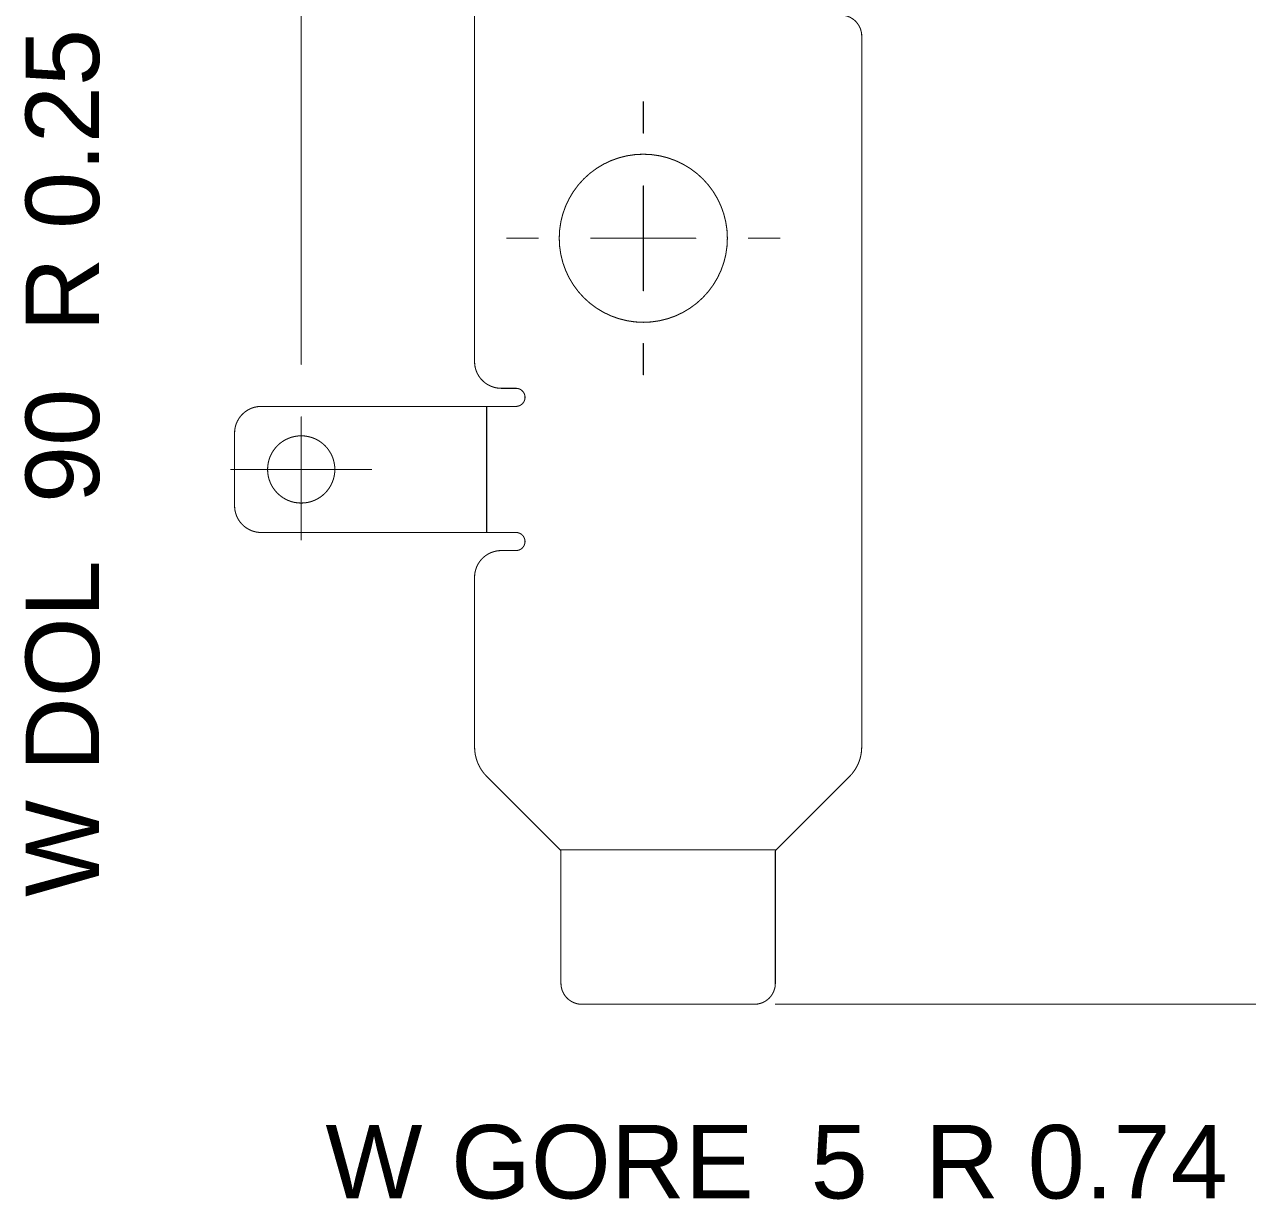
# Model space of a CAD drawing. Header units: millimetres. Extents: x 178 to 562, y 241 to 450.
# Drawn here: x 178.5 to 236.7, y 240.9 to 296.8 of the extents above; entities that cross this region are included whole.
import ezdxf

# ---------------------------------------------------------------- set-up
doc = ezdxf.new("R2010")
doc.units = ezdxf.units.MM
doc.layers.add('Mechanical1', color=6, linetype='Continuous')
doc.styles.add('Arial', font='arial.ttf', dxfattribs={"height": 0.2})

msp = doc.modelspace()

# ---------------------------------------------------------------- linework, layer by layer
at = {"layer": 'Mechanical1', "const_width": 0.05}
for points in [[(191.683, 280.66), (191.683, 356.06)], [(199.931, 280.79), (199.931, 355.93)], [(218.351, 262.458), (218.351, 296.278)], [(207.959, 291.66), (207.959, 293.16)], [(207.959, 286.66), (207.959, 289.16)], [(201.459, 286.66), (202.959, 286.66)], [(205.459, 286.66), (207.959, 286.66)], [(207.959, 286.66), (210.459, 286.66)], [(207.959, 284.16), (207.959, 286.66)], [(212.959, 286.66), (214.459, 286.66)], [(207.959, 280.16), (207.959, 281.66)], [(201.201, 279.52), (201.901, 279.52)], [(189.783, 278.66), (201.901, 278.66)], [(191.683, 275.66), (191.683, 278.16)], [(200.507, 272.66), (200.507, 278.66)], [(188.513, 273.93), (188.513, 277.39)], [(188.333, 275.66), (189.183, 275.66)], [(189.183, 275.66), (191.683, 275.66)], [(191.683, 275.66), (194.183, 275.66)], [(191.683, 273.16), (191.683, 275.66)], [(194.183, 275.66), (195.033, 275.66)], [(191.683, 272.31), (191.683, 273.16)], [(189.783, 272.66), (201.901, 272.66)], [(201.201, 271.8), (201.901, 271.8)], [(199.931, 262.458), (199.931, 270.53)], [(200.517, 261.044), (204.041, 257.52)], [(214.241, 257.52), (217.766, 261.044)], [(204.001, 257.56), (214.281, 257.56)], [(204.041, 251.21), (204.041, 257.52)], [(214.241, 251.21), (214.241, 257.52)], [(205.041, 250.21), (213.241, 250.21)], [(214.241, 250.21), (287.293, 250.21)]]:
    msp.add_lwpolyline(points, dxfattribs=at)
for points in [[(217.351, 297.278, -0.414214), (218.351, 296.278)], [(201.201, 279.52, -0.414214), (199.931, 280.79)], [(201.901, 279.52, -1), (201.901, 278.66)], [(188.513, 277.39, -0.414214), (189.783, 278.66)], [(189.783, 272.66, -0.414214), (188.513, 273.93)], [(201.901, 272.66, -1), (201.901, 271.8)], [(199.931, 270.53, -0.414214), (201.201, 271.8)], [(200.517, 261.044, -0.198912), (199.931, 262.458)], [(218.351, 262.458, -0.198912), (217.766, 261.044)], [(205.041, 250.21, -0.414214), (204.041, 251.21)], [(214.241, 251.21, -0.414214), (213.241, 250.21)]]:
    msp.add_lwpolyline(points, format="xyb", dxfattribs=at)
at = {"layer": 'Mechanical1'}
for points, const_width in [([(218.339, 296.278, 1), (218.364, 296.278, 1)], 0.025), ([(218.339, 296.278, 1), (218.364, 296.278, 1)], 0.025), ([(207.947, 293.16, 1), (207.972, 293.16, 1)], 0.025), ([(207.947, 291.66, 1), (207.972, 291.66, 1)], 0.025), ([(211.959, 286.66, 1), (203.959, 286.66, 1)], 0.05), ([(207.947, 289.16, 1), (207.972, 289.16, 1)], 0.025), ([(201.447, 286.66, 1), (201.472, 286.66, 1)], 0.025), ([(202.947, 286.66, 1), (202.972, 286.66, 1)], 0.025), ([(203.947, 286.66, 1), (203.972, 286.66, 1)], 0.025), ([(205.447, 286.66, 1), (205.472, 286.66, 1)], 0.025), ([(207.947, 286.66, 1), (207.972, 286.66, 1)], 0.025), ([(207.947, 286.66, 1), (207.972, 286.66, 1)], 0.025), ([(207.947, 286.66, 1), (207.972, 286.66, 1)], 0.025), ([(207.947, 286.66, 1), (207.972, 286.66, 1)], 0.025), ([(210.447, 286.66, 1), (210.472, 286.66, 1)], 0.025), ([(211.947, 286.66, 1), (211.972, 286.66, 1)], 0.025), ([(212.947, 286.66, 1), (212.972, 286.66, 1)], 0.025), ([(214.447, 286.66, 1), (214.472, 286.66, 1)], 0.025), ([(207.947, 284.16, 1), (207.972, 284.16, 1)], 0.025), ([(207.947, 281.66, 1), (207.972, 281.66, 1)], 0.025), ([(191.671, 280.66, 1), (191.696, 280.66, 1)], 0.025), ([(199.919, 280.79, 1), (199.944, 280.79, 1)], 0.025), ([(199.919, 280.79, 1), (199.944, 280.79, 1)], 0.025), ([(207.947, 280.16, 1), (207.972, 280.16, 1)], 0.025), ([(201.189, 279.52, 1), (201.214, 279.52, 1)], 0.025), ([(201.189, 279.52, 1), (201.214, 279.52, 1)], 0.025), ([(201.889, 279.52, 1), (201.914, 279.52, 1)], 0.025), ([(201.889, 279.52, 1), (201.914, 279.52, 1)], 0.025), ([(189.771, 278.66, 1), (189.796, 278.66, 1)], 0.025), ([(189.771, 278.66, 1), (189.796, 278.66, 1)], 0.025), ([(191.671, 278.16, 1), (191.696, 278.16, 1)], 0.025), ([(200.495, 278.66, 1), (200.52, 278.66, 1)], 0.025), ([(201.889, 278.66, 1), (201.914, 278.66, 1)], 0.025), ([(201.889, 278.66, 1), (201.914, 278.66, 1)], 0.025), ([(188.501, 277.39, 1), (188.526, 277.39, 1)], 0.025), ([(188.501, 277.39, 1), (188.526, 277.39, 1)], 0.025), ([(193.283, 275.66, 1), (190.083, 275.66, 1)], 0.05), ([(188.321, 275.66, 1), (188.346, 275.66, 1)], 0.025), ([(189.171, 275.66, 1), (189.196, 275.66, 1)], 0.025), ([(189.171, 275.66, 1), (189.196, 275.66, 1)], 0.025), ([(190.071, 275.66, 1), (190.096, 275.66, 1)], 0.025), ([(191.671, 275.66, 1), (191.696, 275.66, 1)], 0.025), ([(191.671, 275.66, 1), (191.696, 275.66, 1)], 0.025), ([(191.671, 275.66, 1), (191.696, 275.66, 1)], 0.025), ([(191.671, 275.66, 1), (191.696, 275.66, 1)], 0.025), ([(193.271, 275.66, 1), (193.296, 275.66, 1)], 0.025), ([(194.171, 275.66, 1), (194.196, 275.66, 1)], 0.025), ([(194.171, 275.66, 1), (194.196, 275.66, 1)], 0.025), ([(195.021, 275.66, 1), (195.046, 275.66, 1)], 0.025), ([(188.501, 273.93, 1), (188.526, 273.93, 1)], 0.025), ([(188.501, 273.93, 1), (188.526, 273.93, 1)], 0.025), ([(191.671, 273.16, 1), (191.696, 273.16, 1)], 0.025), ([(191.671, 273.16, 1), (191.696, 273.16, 1)], 0.025), ([(189.771, 272.66, 1), (189.796, 272.66, 1)], 0.025), ([(189.771, 272.66, 1), (189.796, 272.66, 1)], 0.025), ([(191.671, 272.31, 1), (191.696, 272.31, 1)], 0.025), ([(200.495, 272.66, 1), (200.52, 272.66, 1)], 0.025), ([(201.889, 272.66, 1), (201.914, 272.66, 1)], 0.025), ([(201.889, 272.66, 1), (201.914, 272.66, 1)], 0.025), ([(201.189, 271.8, 1), (201.214, 271.8, 1)], 0.025), ([(201.189, 271.8, 1), (201.214, 271.8, 1)], 0.025), ([(201.889, 271.8, 1), (201.914, 271.8, 1)], 0.025), ([(201.889, 271.8, 1), (201.914, 271.8, 1)], 0.025), ([(199.919, 270.53, 1), (199.944, 270.53, 1)], 0.025), ([(199.919, 270.53, 1), (199.944, 270.53, 1)], 0.025), ([(199.919, 262.458, 1), (199.944, 262.458, 1)], 0.025), ([(199.919, 262.458, 1), (199.944, 262.458, 1)], 0.025), ([(218.339, 262.458, 1), (218.364, 262.458, 1)], 0.025), ([(218.339, 262.458, 1), (218.364, 262.458, 1)], 0.025), ([(200.505, 261.044, 1), (200.53, 261.044, 1)], 0.025), ([(200.505, 261.044, 1), (200.53, 261.044, 1)], 0.025), ([(217.753, 261.044, 1), (217.778, 261.044, 1)], 0.025), ([(217.753, 261.044, 1), (217.778, 261.044, 1)], 0.025), ([(203.989, 257.56, 1), (204.014, 257.56, 1)], 0.025), ([(204.029, 257.52, 1), (204.054, 257.52, 1)], 0.025), ([(204.029, 257.52, 1), (204.054, 257.52, 1)], 0.025), ([(214.229, 257.52, 1), (214.254, 257.52, 1)], 0.025), ([(214.229, 257.52, 1), (214.254, 257.52, 1)], 0.025), ([(214.269, 257.56, 1), (214.294, 257.56, 1)], 0.025), ([(204.029, 251.21, 1), (204.054, 251.21, 1)], 0.025), ([(204.029, 251.21, 1), (204.054, 251.21, 1)], 0.025), ([(214.229, 251.21, 1), (214.254, 251.21, 1)], 0.025), ([(214.229, 251.21, 1), (214.254, 251.21, 1)], 0.025), ([(205.029, 250.21, 1), (205.054, 250.21, 1)], 0.025), ([(205.029, 250.21, 1), (205.054, 250.21, 1)], 0.025), ([(213.229, 250.21, 1), (213.254, 250.21, 1)], 0.025), ([(213.229, 250.21, 1), (213.254, 250.21, 1)], 0.025), ([(214.229, 250.21, 1), (214.254, 250.21, 1)], 0.025)]:
    msp.add_lwpolyline(points, format="xyb", close=True, dxfattribs=dict(at, const_width=const_width))

# ---------------------------------------------------------------- texts
at = {"layer": 'Mechanical1', "style": 'Arial'}
msp.add_text('W DOL  90  R 0.25', height=3.5, rotation=90, dxfattribs=at).set_placement((182.068, 255.32))
msp.add_text('W GORE  5  R 0.74', height=3.5, dxfattribs=at).set_placement((192.836, 240.969))

doc.saveas('drawing.dxf')
